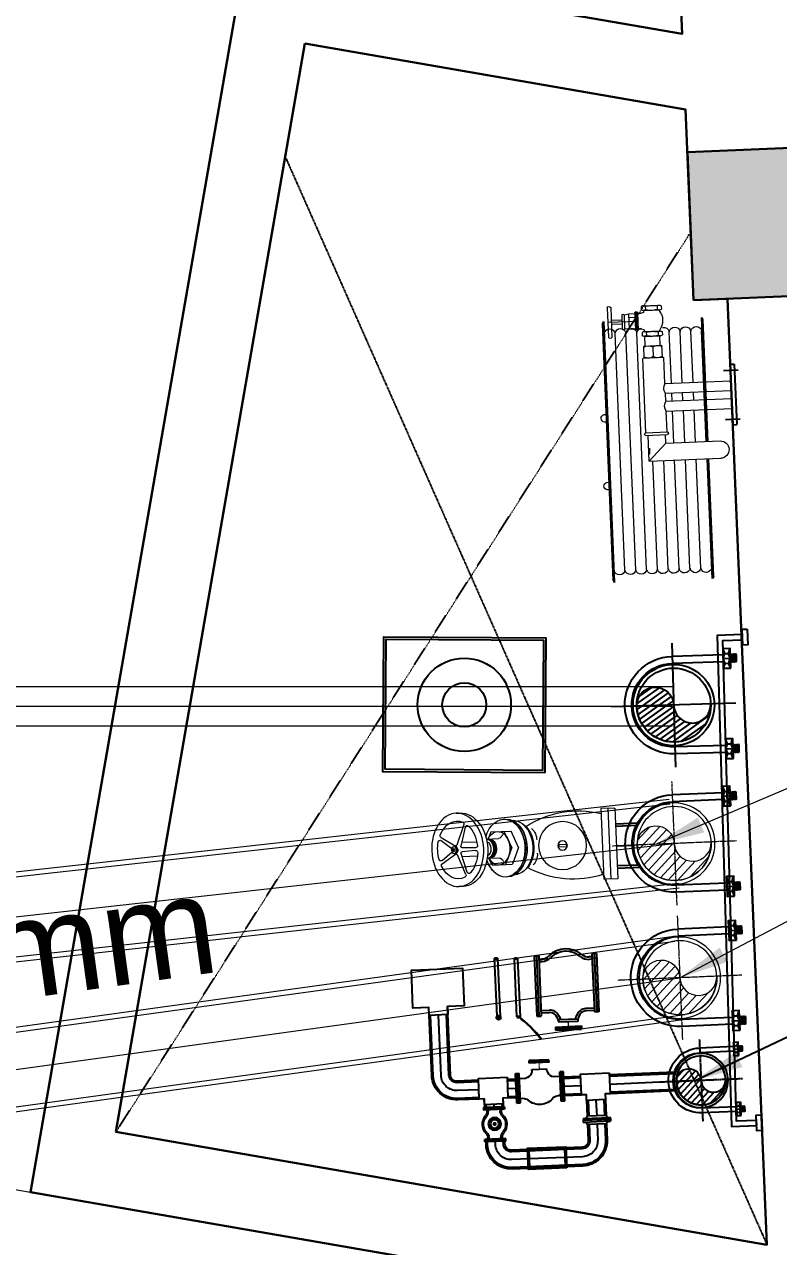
# Model space of a CAD drawing. Header units: inches. Extents: x 257070 to 799932, y -17980 to 269260.
# Drawn here: x 306531 to 308059, y 143553 to 146032 of the extents above; entities that cross this region are included whole.
import ezdxf

# ---------------------------------------------------------------- set-up
doc = ezdxf.new("R2010")
doc.units = ezdxf.units.IN
doc.header["$MEASUREMENT"] = 0
doc.linetypes.add('CENTER', pattern=[2, 1.25, -0.25, 0.25, -0.25])
doc.linetypes.add('DASHED2', pattern=[0.375, 0.25, -0.125])
for name, color, linetype, lineweight in [('0-AES-F-FIRE BOX', 1, 'Continuous', 15), ('0-AES-F-SPRINKLER PIPE', 10, 'Continuous', 15), ('0_AES_HOSE REEL DRUM', 240, 'Continuous', 5), ('E--CONCRETE-4', 4, 'Continuous', 40), ('E--CONCRETE-SHADE', 253, 'Continuous', 20), ('F--BRICKWALL-3', 252, 'Continuous', 30), ('Q--KERBS-0', 1, 'Continuous', 20)]:
    doc.layers.add(name, color=color, linetype=linetype, lineweight=lineweight)
doc.layers.add('0-AES-F-HYDRANT PIPE', color=7, linetype='Continuous', lineweight=15, true_color=0xf57247)
for name, color, linetype in [('0-AES-F-RETURN  PIPE', 3, 'Continuous'), ('0-AES-F-SPRINKLER', 10, 'Continuous'), ('0-AES-P-PIPE SUPPORT', 7, 'Continuous'), ('0-aes-water curtan pipe', 200, 'Continuous'), ('DSP_HATCH', 252, 'Continuous'), ('FIRE', 10, 'Continuous')]:
    doc.layers.add(name, color=color, linetype=linetype)
doc.styles.get("Standard").update_dxf_attribs({"font": 'arial.ttf'})
doc.dimstyles.new('AES-PLUMBING', dxfattribs={"dimtxt": 100, "dimasz": 100, "dimexe": 0, "dimexo": 0, "dimgap": 0.01, "dimtad": 1, "dimdec": 0, "dimdsep": 46, "dimtxsty": 'Standard', "dimcen": 10, "dimclrd": 7, "dimclre": 7, "dimclrt": 7, "dimadec": 0, "dimazin": 0, "dimtfac": 1, "dimtdec": 0, "dimtmove": 0, "dimatfit": 3, "dimfxl": 1, "dimlwd": -1, "dimlwe": -1, "dimarcsym": 1})

# ---------------------------------------------------------------- blocks, each defined once
blk = doc.blocks.new('A$C626256CC')
at = {"layer": '0-AES-F-SPRINKLER PIPE', "lineweight": -3}
for points in [[(-150.9, -271.4), (-152.8, -282.6, -0.322125)], [(-147.9, -271.9), (-150.9, -271.4), (-152.8, -282.6), (-149.9, -283.1)], [(60.7, -312.7, -0.05453), (62, -313.9, -0.072254), (160.7, -250.2), (160, -248.2, 0.075072)], [(63, -308.3), (57.6, -307.4), (55.6, -318.6), (61, -319.5)], [(61, -319.5, 0.322125), (63, -308.3)], [(-166.3, -343.5), (-168.3, -354.7, -0.322125)], [(-163.4, -344), (-166.3, -343.5), (-168.3, -354.7), (-165.3, -355.2)], [(50.3, -378.4, 1), (47.5, -394.5, 1)], [(42.9, -391.2, 0.322158), (44.8, -380)]]:
    blk.add_hatch(color=7, dxfattribs=at).paths.add_polyline_path(points)
at = {"layer": '0-AES-F-SPRINKLER PIPE', "color": 7, "linetype": 'Continuous', "lineweight": -3}
for p, q in [((-106.4, 18.4), (-109.3, 1.7)), ((-109.3, 1.7), (103.5, -35.1)), ((-107.8, 10), (104.9, -26.7)), ((-106.4, 18.4), (106.4, -18.4)), ((-105.4, 1), (103.5, -35.1)), ((-103.9, 9.4), (104.9, -26.7)), ((-102.5, 17.7), (106.4, -18.4)), ((-98.2, -0.2), (-100.1, -11.5)), ((-89.5, -1.7), (-91.4, -13)), ((89.6, -32.7), (84.2, -63.4)), ((98.3, -34.2), (93, -64.9)), ((106.4, -18.4), (103.5, -35.1)), ((106.4, -18.4), (103.5, -35.1)), ((116.4, -100.7), (104.1, -172)), ((125.1, -102.2), (112.8, -173.5)), ((118.7, -101.1), (125.1, -102.2)), ((127.6, -188.2), (143.9, -93.3)), ((133.4, -189.2), (149.8, -94.3)), ((139.2, -190.2), (155.6, -95.4)), ((143.9, -93.3), (155.6, -95.4)), ((143.9, -93.3), (155.6, -95.4)), ((106.4, -172.4), (112.8, -173.5)), ((-146.6, -209.3), (-143.7, -192.6)), ((-146.6, -209.3), (-143.7, -192.6)), ((-146.6, -209.3), (73.7, -247.4)), ((-146.6, -209.3), (73.7, -247.4)), ((-145.1, -201), (75.2, -239)), ((-143.7, -192.6), (76.6, -230.7)), ((-131.8, -194.7), (-129.8, -183.4)), ((-123.1, -196.2), (-121.1, -184.9)), ((56, -227.1), (61.3, -196.3)), ((64.7, -228.6), (70, -197.9)), ((127.6, -188.2), (139.2, -190.2)), ((73.7, -247.4), (76.6, -230.7))]:
    blk.add_line(p, q, dxfattribs=at)
at = {"layer": '0-AES-F-SPRINKLER PIPE', "color": 7, "lineweight": -3}
for p, q in [((-150.9, -271.4, 0), (-152.8, -282.6, 0)), ((63, -308.3, 0), (61, -319.5, 0)), ((-166.3, -343.5, 0), (-168.3, -354.7, 0)), ((44.8, -380, 0), (42.9, -391.2, 0)), ((44.8, -380, 0), (42.9, -391.2, 0))]:
    blk.add_line(p, q, dxfattribs=at)
at = {"layer": '0-AES-F-SPRINKLER PIPE', "color": 7, "linetype": 'Continuous', "lineweight": -3, "const_width": 4.91}
blk.add_lwpolyline([(118.9, -137.8), (135.7, -140.8)], dxfattribs=at)
at = {"layer": '0-AES-F-SPRINKLER PIPE', "color": 7, "lineweight": -3}
for points in [[(-150.9, -271.4), (-147.9, -271.9), (-149.9, -283.1), (-152.8, -282.6)], [(61, -319.5), (-152.8, -282.6), (-150.9, -271.4)], [(-150.9, -271.4), (63, -308.3), (61, -319.5)], [(-166.3, -343.5), (44.8, -380), (42.9, -391.2), (-168.3, -354.7)]]:
    blk.add_lwpolyline(points, dxfattribs=at)
blk.add_lwpolyline([(-163.4, -344), (-165.3, -355.2), (-168.3, -354.7), (-166.3, -343.5)], close=True, dxfattribs=at)
blk.add_circle((48.9, -386.4, 0), 8.15, dxfattribs=at)
at = {"layer": '0-AES-F-SPRINKLER PIPE', "color": 7, "linetype": 'Continuous', "lineweight": -3}
for centre, radius, start, end in [((-58.7, -107.2), 90.8, 128.0799, 212.3243), ((-58.7, -107.2), 81.9, 128.0799, 212.3243), ((-138.9, -4.8), 39.3, 308.0799, 350.2021), ((-138.9, -4.8), 48.2, 308.0799, 350.2021), ((122.1, -69.3), 38.4, 171.5084, 240.1647), ((122.1, -69.3), 29.5, 171.5084, 240.1647), ((122.1, -81.7), 28.5, 222.0803, 255.4387), ((122.1, -81.7), 19.7, 222.0803, 260.2021), ((-168.6, -176.7), 39.3, 350.2021, 32.3243), ((-168.6, -176.7), 48.2, 350.2021, 32.3243), ((99, -203.5), 38.4, 100.2394, 168.8958), ((99, -203.5), 29.5, 100.2394, 168.8958), ((103, -191.8), 28.5, 84.9655, 118.3239), ((103, -191.8), 19.7, 80.2021, 118.3239)]:
    blk.add_arc(centre, radius, start, end, dxfattribs=at)
at = {"layer": '0-AES-F-SPRINKLER PIPE', "color": 7, "lineweight": -3}
for centre, radius, start, end in [((-144, -278.3, 0), 9.73, 134.4922, 205.912), ((324.2, -609.2, 0), 396.6, 114.4479, 131.782), ((330.6, -621.7, 0), 408.5, 114.5756, 131.1063), ((54.2, -312.6, 0), 9.73, 314.4922, 25.912), ((-159.5, -350.4, 0), 9.73, 134.4922, 205.912), ((36, -384.2, 0), 9.73, 314.4922, 25.912)]:
    blk.add_arc(centre, radius, start, end, dxfattribs=at)
blk = doc.blocks.new('A$C49735D4B')
at = {"color": 7, "lineweight": -3}
for p, q in [((-0.0277, 0.0034), (0.0277, 0.0034)), ((-0.0277, 0.0034), (-0.0277, -0.0036)), ((-0.0277, 0), (0.0277, 0)), ((-0.019, 0.0083), (0.019, 0.0083)), ((0.0277, 0.0034), (0.0277, -0.0036)), ((-0.0277, -0.0036), (0.0277, -0.0036)), ((-0.019, -0.0085), (0.019, -0.0085))]:
    blk.add_line(p, q, dxfattribs=at)
for centre, radius, start, end in [((-0.0262, 0.0112), 0.00772, 258.8585, 338.2681), ((0.0262, 0.0113), 0.00784, 202.4171, 280.8627), ((-0.0262, -0.011), 0.00757, 19.4193, 101.6623), ((0.0262, -0.0111, 0), 0.0077, 78.7889, 159.9049)]:
    blk.add_arc(centre, radius, start, end, dxfattribs=at)
blk = doc.blocks.new('A$C1F3236FD')
at = {"color": 1, "linetype": 'ByBlock'}
for p, q in [((274, 4142, 1186077), (274, 420, 1186077)), ((444, 4144, 1186077), (444, 423, 1186077)), ((614, 4147, 1186077), (614, 425, 1186077)), ((784, 4149, 1186077), (784, 2450, 1186077)), ((954, 4151, 1186077), (954, 2450, 1186077)), ((1124, 4154, 1186077), (1124, 2450, 1186077)), ((1294, 4156, 1186077), (1294, 2450, 1186077)), ((1464, 4159, 1186077), (1464, 2450, 1186077)), ((1634, 4161, 1186077), (1634, 2450, 1186077)), ((1642, 4166, 1186077), (1642, 2450, 1186077)), ((727, 2450, 1186077), (1848, 2450, 1186077)), ((727, 2450, 1186077), (727, 2044, 1186077)), ((998, 2179, 1186077), (727, 2450, 1186077)), ((998, 2179, 1186077), (1848, 2179, 1186077)), ((998, 2179, 1186077), (998, 2044, 1186077)), ((1124, 2179, 1186077), (1124, 1678, 1186077)), ((1294, 2179, 1186077), (1294, 1678, 1186077)), ((1464, 2179, 1186077), (1464, 1678, 1186077)), ((691, 2044, 1186077), (1023, 2044, 1186077)), ((691, 2003, 1186077), (691, 833, 1186077)), ((691, 2003, 1186077), (1023, 2003, 1186077)), ((1023, 2003, 1186077), (1023, 1678, 1186077)), ((1023, 1678, 1186077), (2057, 1678, 1186077)), ((1023, 1522, 1186077), (2057, 1522, 1186077)), ((1023, 1522, 1186077), (1023, 1396, 1186077)), ((1023, 1396, 1186077), (2057, 1396, 1186077)), ((1124, 1522, 1186077), (1124, 1396, 1186077)), ((1294, 1522, 1186077), (1294, 1396, 1186077)), ((1464, 1522, 1186077), (1464, 1396, 1186077)), ((1023, 1241, 1186077), (2057, 1241, 1186077)), ((1023, 1241, 1186077), (1023, 833, 1186077)), ((1124, 1241, 1186077), (1124, 432, 1186077)), ((1294, 1241, 1186077), (1294, 435, 1186077)), ((1464, 1241, 1186077), (1464, 437, 1186077)), ((1023, 833, 1186077), (691, 833, 1186077)), ((714, 833, 1186077), (714, 640, 1186077)), ((857, 660, 1186077), (857, 813, 1186077)), ((1000, 833, 1186077), (1000, 640, 1186077)), ((714, 640, 1186077), (1000, 640, 1186077)), ((739, 640, 1186077), (739, 489, 1186077)), ((975, 640, 1186077), (975, 489, 1186077)), ((169, 16, 1186077), (169, 484, 1186077)), ((223, 16, 1186077), (223, 484, 1186077)), ((597, 110, 1186077), (597, 391, 1186077)), ((617, 110, 1186077), (617, 391, 1186077)), ((637, 110, 1186077), (637, 391, 1186077)), ((699, 425, 1186077), (699, 479, 1186077)), ((729, 489, 1186077), (985, 489, 1186077)), ((733, 415, 1186077), (987, 415, 1186077)), ((764, 415, 1186077), (764, 489, 1186077)), ((950, 415, 1186077), (950, 489, 1186077)), ((1015, 425, 1186077), (1015, 479, 1186077)), ((637, 250, 1186077), (171, 250, 1186077)), ((390, 281, 1186077), (223, 281, 1186077)), ((390, 219, 1186077), (223, 219, 1186077)), ((390, 138, 1186077), (390, 363, 1186077)), ((503, 369, 1186077), (427, 357, 1186077)), ((427, 138, 1186077), (427, 363, 1186077)), ((427, 144, 1186077), (427, 357, 1186077)), ((597, 369, 1186077), (503, 369, 1186077)), ((503, 369, 1186077), (503, 131, 1186077)), ((503, 131, 1186077), (427, 144, 1186077)), ((597, 187, 1186077), (503, 187, 1186077)), ((597, 131, 1186077), (503, 131, 1186077)), ((699, 19, 1186077), (699, 73, 1186077)), ((729, 83, 1186077), (985, 83, 1186077)), ((733, 9, 1186077), (987, 9, 1186077)), ((764, 9, 1186077), (764, 83, 1186077)), ((950, 9, 1186077), (950, 83, 1186077)), ((1015, 19, 1186077), (1015, 73, 1186077))]:
    blk.add_line(p, q, dxfattribs=at)
at = {"color": 1, "linetype": 'ByBlock', "elevation": 1186077}
for points in [[(741, 415), (731, 386), (685, 374), (637, 376)], [(741, 85), (731, 114), (685, 126), (637, 124)]]:
    blk.add_lwpolyline(points, dxfattribs=at)
at = {"color": 1, "linetype": 'ByBlock'}
for points in [[(764, 479), (754, 483), (746, 487), (740, 489), (734, 489), (727, 489), (720, 487), (711, 483), (699, 479)], [(764, 425), (754, 421), (746, 418), (740, 416), (734, 415), (727, 416), (720, 418), (711, 421), (699, 425)], [(764, 479), (795, 483), (820, 487), (840, 489), (858, 489), (876, 489), (895, 487), (920, 483), (950, 479)], [(764, 425), (795, 421), (820, 418), (840, 416), (858, 415), (876, 416), (895, 418), (920, 421), (950, 425)], [(950, 479), (960, 483), (968, 487), (975, 489), (981, 489), (987, 489), (994, 487), (1003, 483), (1015, 479)], [(950, 425), (960, 421), (968, 418), (975, 416), (981, 415), (987, 416), (994, 418), (1003, 421), (1015, 425)], [(969, 415), (990, 381), (1005, 352), (1016, 327), (1024, 306), (1029, 287), (1031, 270), (1032, 254), (1032, 238), (1031, 223), (1030, 206), (1028, 189), (1023, 171), (1015, 151), (1004, 130), (988, 106), (968, 80)], [(764, 73), (754, 77), (746, 80), (740, 82), (734, 83), (727, 82), (720, 80), (711, 77), (699, 73)], [(764, 19), (754, 14), (746, 11), (740, 9), (734, 9), (727, 9), (720, 11), (711, 14), (699, 19)], [(764, 73), (795, 77), (820, 80), (840, 82), (858, 83), (876, 82), (895, 80), (920, 77), (950, 73)], [(764, 19), (795, 14), (820, 11), (840, 9), (858, 9), (876, 9), (895, 11), (920, 14), (950, 19)], [(950, 73), (960, 77), (968, 80), (975, 82), (981, 83), (987, 82), (994, 80), (1003, 77), (1015, 73)], [(950, 19), (960, 14), (968, 11), (975, 9), (981, 9), (987, 9), (994, 11), (1003, 14), (1015, 19)]]:
    blk.add_lwpolyline(points, dxfattribs=at)
for centre, radius, start, end in [((869, 4135, 1186077), 86.9, 11.195, 167.1741), ((1039, 4137, 1186077), 86.9, 11.195, 167.1741), ((1209, 4139, 1186077), 86.9, 11.195, 167.1741), ((1379, 4142, 1186077), 86.9, 11.195, 167.1741), ((1549, 4144, 1186077), 86.9, 11.195, 167.1741), ((189, 4125, 1186077), 86.9, 11.195, 167.1741), ((359, 4127, 1186077), 86.9, 11.195, 167.1741), ((529, 4130, 1186077), 86.9, 11.195, 167.1741), ((699, 4132, 1186077), 86.9, 11.195, 167.1741), ((60, 2813, 1186077), 60.2, 60.8161, 299.1839), ((1848, 2315, 1186077), 136, 270, 90), ((691, 2023, 1186077), 20.5, 90, 270), ((1023, 2023, 1186077), 20.5, 270, 90), ((60, 1749, 1186077), 60.2, 60.8161, 299.1839), ((1151, 1600, 1186077), 149, 148.6174, 211.3826), ((1151, 1319, 1186077), 149, 148.6174, 211.3826), ((785, 690, 1186077), 143, 59.5464, 119.6317), ((930, 690, 1186077), 143, 60.3683, 120.4536), ((785, 783, 1186077), 143, 240.3683, 300.4536), ((930, 783, 1186077), 143, 239.5464, 299.6317), ((189, 437, 1186077), 86.9, 192.8259, 348.805), ((196, 471, 1186077), 30, 26.6415, 153.3585), ((359, 439, 1186077), 86.9, 192.8259, 348.805), ((529, 442, 1186077), 86.9, 192.8259, 348.805), ((699, 444, 1186077), 86.9, 192.8259, 264.8765), ((1039, 449, 1186077), 86.9, 259.6321, 348.805), ((1209, 452, 1186077), 86.9, 192.8259, 348.805), ((1379, 454, 1186077), 86.9, 192.8259, 348.805), ((1549, 456, 1186077), 86.9, 192.8259, 348.805), ((409, 345, 1186077), 25.8, 43.7157, 136.2843), ((196, 30, 1186077), 30, 206.6415, 333.3585), ((409, 155, 1186077), 25.8, 223.7157, 316.2843), ((607, 110, 1186077), 9.95, 180, 0), ((627, 110, 1186077), 9.95, 180, 0)]:
    blk.add_arc(centre, radius, start, end, dxfattribs=at)
at = {"layer": 'FIRE', "color": 1, "linetype": 'ByBlock'}
for p, q in [((89, 4297, 1186077), (104, 4331, 1186077)), ((89, 4297, 1186077), (89, 265, 1186077)), ((104, 4331, 1186077), (104, 230, 1186077)), ((1657, 4297, 1186077), (1642, 4331, 1186077)), ((1642, 4331, 1186077), (1642, 2450, 1186077)), ((1657, 4297, 1186077), (1657, 2450, 1186077)), ((731, 2243, 1186077), (731, 2338, 1186077)), ((1634, 2179, 1186077), (1634, 439, 1186077)), ((1642, 2179, 1186077), (1642, 444, 1186077)), ((1642, 2179, 1186077), (1642, 230, 1186077)), ((1657, 2179, 1186077), (1657, 265, 1186077)), ((2057, 1934, 1186077), (2122, 1934, 1186077)), ((2057, 984, 1186077), (2057, 1934, 1186077)), ((2122, 984, 1186077), (2122, 1934, 1186077)), ((1949, 1844, 1186077), (2178, 1844, 1186077)), ((1949, 1075, 1186077), (2178, 1075, 1186077)), ((2057, 984, 1186077), (2122, 984, 1186077)), ((89, 265, 1186077), (104, 230, 1186077)), ((1657, 265, 1186077), (1642, 230, 1186077))]:
    blk.add_line(p, q, dxfattribs=at)
blk = doc.blocks.new('A$C554B747C')
at = {"layer": '0-AES-F-FIRE BOX'}
for p, q in [((71.6, 108.8), (-71.9, 108.8)), ((-71.9, 108.8), (-71.9, 80.5)), ((71.6, 108.8), (71.6, 80.5)), ((71.6, 94.6), (-71.9, 94.6)), ((71.6, 80.5), (-71.9, 80.5)), ((2.5, 7.7), (-2.5, 7.7)), ((-2.5, -7.7), (-2.5, 7.7)), ((2.5, -7.7), (2.5, 7.7)), ((2.5, -7.7), (-2.5, -7.7)), ((0, -89.4), (-33.7, -103.1)), ((0, -89.4), (33.7, -103.1)), ((0, -103.1), (-33.7, -116.9)), ((-33.7, -144.4), (-33.7, -103.1)), ((0, -103.1), (33.7, -116.9)), ((33.7, -144.4), (33.7, -103.1)), ((58.4, -116.9), (58.4, -113.2)), ((-33.7, -144.4), (-19.5, -150.2)), ((-19.5, -153.8), (-19.5, -129.3)), ((19.5, -153.8), (19.5, -129.3)), ((33.7, -144.4), (19.5, -150.2)), ((-14.4, -173.4), (-14.4, -204.1)), ((14.4, -173.4), (14.4, -204.1)), ((-45.8, -195.5), (-7.4, -206)), ((-2.8, -176.5), (-4.1, -203.6)), ((2.8, -176.5), (4.1, -203.6)), ((45.8, -195.5), (7.4, -206)), ((-74.5, -204.6), (-74.5, -212.7)), ((-50.8, -198.3), (-9.9, -213.8)), ((-26.9, -245.4), (-8.7, -217.7)), ((0, -211.8), (-6.7, -214.6)), ((0, -214.6), (-6.7, -217.3)), ((-6.7, -222.8), (-6.7, -214.6)), ((0, -225.6), (-6.7, -222.8)), ((0, -211.8), (6.7, -214.6)), ((0, -214.6), (6.7, -217.3)), ((0, -225.6), (6.7, -222.8)), ((6.7, -222.8), (6.7, -214.6)), ((26.9, -245.4), (8.7, -217.7)), ((50.8, -198.3), (9.9, -213.8)), ((74.5, -212.7), (74.5, -204.6)), ((-20.2, -245.1), (-3.4, -224.2)), ((20.2, -245.1), (3.4, -224.2))]:
    blk.add_line(p, q, dxfattribs=at)
for radius in [48.7, 9.69]:
    blk.add_circle((0, 0), radius, dxfattribs=at)
for centre, radius, start, end in [((127.5, 27), 196.6, 164.2108, 210.5213), ((-127.5, 27), 196.6, 329.4787, 15.7892), ((-14.5, -83), 31.2, 88.0313, 135.9908), ((14.5, -83), 31.2, 44.0092, 91.9687), ((-30.5, -131.5), 11.2, 11.0684, 72.6602), ((30.5, -131.5), 11.2, 107.3398, 168.9316), ((-6.7, -176.3), 3.89, 357.2205, 94.7862), ((6.7, -176.3), 3.89, 85.2138, 182.7795), ((-52.2, -201.9), 3.89, 69.2205, 155.1588), ((-44.8, -191.8), 3.89, 133.8645, 254.7795), ((44.8, -191.8), 3.89, 285.2205, 46.1355), ((52.2, -201.9), 3.89, 24.8412, 110.7795), ((-10.9, -216.3), 2.6, 326.7795, 69.2205), ((-6.7, -203.5), 2.6, 254.7795, 357.2205), ((6.7, -203.5), 2.6, 182.7795, 285.2205), ((10.9, -216.3), 2.6, 110.7795, 213.2205), ((-30.1, -243.3), 3.89, 245.9255, 326.7795), ((-17.1, -247.6), 3.89, 141.2205, 257.3777), ((17.1, -247.6), 3.89, 282.6223, 38.7795), ((30.1, -243.3), 3.89, 213.2205, 294.0745)]:
    blk.add_arc(centre, radius, start, end, dxfattribs=at)
at = {"layer": '0-AES-F-FIRE BOX', "extrusion": (0, 0, -1)}
for centre, major_axis, ratio, start_param, end_param in [((0, -116.9), (58.4, 0), 0.707107, 1.987436, 5.918785), ((0, -113.2), (-58.4, 0), 0.707107, 0, 2.786111), ((0, -130.7), (33.7, 0), 0.721611, 2.186239, 6.007537)]:
    blk.add_ellipse(centre, major_axis=major_axis, ratio=ratio, start_param=start_param, end_param=end_param, dxfattribs=at)
at = {"layer": '0-AES-F-FIRE BOX'}
for centre, major_axis, ratio, start_param, end_param in [((0, -99.5), (55.2, 0), 0.707107, -0.004902, 3.146495), ((0, -113.2), (58.4, 0), 0.707107, 0, 2.786111), ((0, -116.9), (-58.4, 0), 0.707107, 1.987436, 5.918785), ((0, -94.9), (-52.3, 0), 0.701646, 3.553827, 5.87095), ((0, -130.7), (-33.7, 0), 0.721611, 2.186239, 6.007537), ((0, -116.9), (58.4, 0), 0.707107, 3.784133, 4.295749), ((0, -130.7), (33.7, 0), 0.721611, 3.417241, 4.096946), ((0, -148), (-19.5, 0), 0.707107, 3.141593, 6.283185), ((0, -150.4), (-19.5, 0), 0.707107, 3.141593, 6.283185), ((0, -152), (-19.5, 0), 0.707107, 3.141593, 6.283185), ((0, -154.1), (-19.5, 0), 0.707107, 3.16624, 6.258538), ((0, -154.3), (-14.4, 0), 0.619861, 3.293146, 6.131632), ((0, -204.6), (-74.5, 0), 0.707107, 3.141593, 6.283185), ((0, -212.7), (-58.6, 0), 0.693384, -1.450623, -0.624962), ((0, -212.7), (58.6, 0), 0.693384, 0.624962, 1.450623), ((0, -212.7), (-58.6, 0), 0.693384, -0.310604, 0.998397), ((0, -212.7), (58.6, 0), 0.693384, -0.998397, 0.310604), ((0, -212.7), (58.6, 0), 0.693384, 4.400005, 5.024773)]:
    blk.add_ellipse(centre, major_axis=major_axis, ratio=ratio, start_param=start_param, end_param=end_param, dxfattribs=at)
for centre, major_axis, ratio in [((0, -212.7), (74.5, 0), 0.707107), ((0, -220.1), (6.74, 0), 0.721611), ((0, -220.4), (-2.9, 0), 0.586664)]:
    blk.add_ellipse(centre, major_axis=major_axis, ratio=ratio, dxfattribs=at)
blk = doc.blocks.new('A$C34060CE2')
at = {"lineweight": -3}
blk.add_hatch(color=7, dxfattribs=at).paths.add_polyline_path([(0, -0.0042, -1), (0, 0.0042, -1)])
at = {"color": 7, "linetype": 'Continuous', "lineweight": -3}
for p, q in [((-0.0213, 0.034), (0.0212, 0.0341)), ((-0.0213, 0.034), (-0.0213, 0.0289)), ((-0.0213, 0.034), (-0.0213, 0.0289)), ((-0.0213, 0.0315), (0.0212, 0.0315)), ((-0.0213, 0.0289), (0.0212, 0.0289)), ((-0.0146, 0.0289), (-0.0146, 0.0255)), ((-0.0123, 0.0289), (-0.0123, 0.0255)), ((-0.0123, 0.0289), (-0.0123, 0.0255)), ((0.0123, 0.0289), (0.0123, 0.0255)), ((0.0146, 0.0289), (0.0146, 0.0255)), ((0.0146, 0.0289), (0.0146, 0.0255)), ((0.0212, 0.0341), (0.0212, 0.0289)), ((-0.0212, -0.0305), (0.0213, -0.0305)), ((-0.0212, -0.0356), (-0.0212, -0.0305)), ((-0.0212, -0.0331), (0.0213, -0.0331)), ((-0.0212, -0.0331), (0.0213, -0.0331)), ((-0.0212, -0.0356), (0.0213, -0.0356)), ((-0.0146, -0.0305), (-0.0146, -0.0271)), ((-0.0122, -0.0305), (-0.0123, -0.0271)), ((0.0123, -0.0305), (0.0123, -0.0271)), ((0.0146, -0.0305), (0.0146, -0.0271)), ((0.0213, -0.0356), (0.0213, -0.0305))]:
    blk.add_line(p, q, dxfattribs=at)
at = {"color": 7, "lineweight": -3}
for radius in [0.013, 0.011, 0.00858]:
    blk.add_circle((0, 0), radius, dxfattribs=at)
at = {"color": 7, "linetype": 'Continuous', "lineweight": -3}
for centre, radius, start, end in [((-0.0265, 0.0255), 0.0118, 317.9075, 0.0297), ((-0.0265, 0.0255), 0.0142, 317.9075, 0.0297), ((0.0264, 0.0255), 0.0142, 180.0297, 222.1519), ((0.0264, 0.0255), 0.0118, 180.0297, 222.1519), ((0.0026, -0.0008), 0.0273, 137.9075, 222.1519), ((0.0026, -0.0008), 0.025, 137.9075, 222.1519), ((-0.0026, -0.0008), 0.025, 317.9075, 42.1519), ((-0.0026, -0.0008), 0.0273, 317.9075, 42.1519), ((-0.0264, -0.0271), 0.0118, 0.0297, 42.1519), ((-0.0264, -0.0271), 0.0142, 0.0297, 42.1519), ((0.0265, -0.0271), 0.0142, 137.9075, 180.0297), ((0.0265, -0.0271), 0.0118, 137.9075, 180.0297)]:
    blk.add_arc(centre, radius, start, end, dxfattribs=at)
blk = doc.blocks.new('A$C254949A7')
at = {"color": 7, "linetype": 'Continuous', "lineweight": -3}
for p, q in [((-0.0213, 0.0548), (0.0191, 0.0547)), ((-0.0213, 0.0498), (-0.0213, 0.0548)), ((-0.0213, 0.0523), (0.0191, 0.0523)), ((-0.0213, 0.0498), (0.0191, 0.0498)), ((0.0191, 0.0498), (0.0191, 0.0547)), ((-0.0497, -0.0303), (-0.0496, 0.0292)), ((-0.0496, 0.0292), (-0.0425, 0.0292)), ((-0.0496, 0.0292), (-0.0425, 0.0292)), ((-0.0461, -0.0303), (-0.0461, 0.0292)), ((-0.0425, -0.0303), (-0.0425, 0.0292)), ((-0.0425, -0.0303), (-0.0425, 0.0292)), ((0.0141, 0.0365), (-0.0163, 0.0365)), ((-0.0163, 0.0338), (-0.0163, 0.0365)), ((0.0141, 0.0338), (0.0141, 0.0365)), ((0.0403, -0.0303), (0.0403, 0.0297)), ((0.0474, 0.0297), (0.0403, 0.0297)), ((0.0403, -0.0303), (0.0403, 0.0297)), ((0.0474, 0.0297), (0.0403, 0.0297)), ((0.0438, -0.0303), (0.0438, 0.0297)), ((0.0474, -0.0303), (0.0474, 0.0297)), ((-0.0425, 0.0197), (-0.0294, 0.0197)), ((0.0403, 0.0196), (0.0272, 0.0196)), ((-0.0425, -0.0186), (-0.0377, -0.0186)), ((0.0403, -0.0211), (0.0355, -0.0211)), ((-0.0497, -0.0303), (-0.0425, -0.0303)), ((0.0474, -0.0303), (0.0403, -0.0303))]:
    blk.add_line(p, q, dxfattribs=at)
at = {"color": 7, "linetype": 'Continuous', "lineweight": -3, "const_width": 0.00206}
blk.add_lwpolyline([(-0.0011, 0.0365), (-0.0011, 0.0498)], dxfattribs=at)
at = {"color": 7, "linetype": 'Continuous', "lineweight": -3}
for centre, radius, start, end in [((-0.0307, 0.0329), 0.0133, 275.3958, 341.6166), ((-0.0246, 0.0338), 0.00825, 321.8485, 359.9703), ((0.0223, 0.0338), 0.00825, 179.9703, 218.0921), ((0.0284, 0.0329), 0.0133, 198.324, 264.5448), ((-0.0378, -0.0351), 0.0165, 47.8481, 89.9703), ((0, 0), 0.0352, 220.6421, 313.9336), ((0.0355, -0.0376), 0.0165, 89.9703, 132.0925)]:
    blk.add_arc(centre, radius, start, end, dxfattribs=at)
blk = doc.blocks.new('PIPE SUPPORT')
at = {"layer": '0-AES-P-PIPE SUPPORT'}
for points in [[(-166.5, 129.3), (-167, 128.3), (-166.5, 127.3), (-167, 126.4), (-166.5, 125.4), (-167, 124.4), (-166.5, 123.4), (-167, 122.5), (-166.5, 121.5)], [(-166.5, 129.3), (-157.3, 129.3)], [(-157.3, 129.3), (-156.8, 128.3), (-157.3, 127.3), (-156.8, 126.4), (-157.3, 125.4), (-156.8, 124.4), (-157.3, 123.4), (-156.8, 122.5), (-157.3, 121.5)], [(-47.3, 129.3), (-47.9, 128.3), (-47.3, 127.3), (-47.9, 126.4), (-47.3, 125.4), (-47.9, 124.4), (-47.3, 123.4), (-47.9, 122.5), (-47.3, 121.5)], [(-47.3, 129.3), (-38.2, 129.3)], [(-47.3, 129.3), (-38.2, 129.3)], [(-38.2, 129.3), (-37.7, 128.3), (-38.2, 127.3), (-37.7, 126.4), (-38.2, 125.4), (-37.7, 124.4), (-38.2, 123.4), (-37.7, 122.5), (-38.2, 121.5)], [(-174.6, 121.1), (-168.2, 118.8), (-161.8, 121.1), (-155.4, 118.8), (-148.9, 121.1)], [(-174.6, 121.1), (-148.9, 121.1)], [(-174.6, 111.9), (-174.6, 121.1)], [(-174.6, 111.9), (-168.2, 114.2), (-161.8, 111.9), (-155.4, 114.2), (-148.9, 111.9)], [(-168.2, 114.2), (-168.2, 118.8)], [(-167, 128.3), (-156.8, 128.3)], [(-167, 126.4), (-156.8, 126.4)], [(-167, 124.4), (-156.8, 124.4)], [(-167, 122.5), (-156.8, 122.5)], [(-166.5, 121.5), (-166.6, 121.3)], [(-166.5, 127.3), (-157.3, 127.3)], [(-166.5, 125.4), (-157.3, 125.4)], [(-166.5, 123.4), (-157.3, 123.4)], [(-166.5, 121.5), (-157.3, 121.5)], [(-161.8, 111.9), (-161.8, 121.1)], [(-157.3, 121.5), (-157.2, 121.3)], [(-155.4, 114.2), (-155.4, 118.8)], [(-55.7, 121.1), (-49.3, 118.8), (-42.9, 121.1), (-36.5, 118.8), (-30, 121.1)], [(-55.7, 111.9), (-49.3, 114.2), (-42.9, 111.9), (-36.5, 114.2), (-30, 111.9)], [(-49.3, 114.2), (-49.3, 118.8)], [(-47.9, 128.3), (-37.7, 128.3)], [(-47.9, 126.4), (-37.7, 126.4)], [(-47.9, 124.4), (-37.7, 124.4)], [(-47.9, 122.5), (-37.7, 122.5)], [(-47.3, 121.5), (-47.5, 121.3)], [(-47.3, 127.3), (-38.2, 127.3)], [(-47.3, 125.4), (-38.2, 125.4)], [(-47.3, 123.4), (-38.2, 123.4)], [(-47.3, 121.5), (-38.2, 121.5)], [(-42.9, 111.9), (-42.9, 121.1)], [(-38.2, 121.5), (-38.1, 121.3)], [(-36.5, 114.2), (-36.5, 118.8)], [(-166.5, 111.7), (-166.5, 44.7)], [(-157.3, 111.7), (-157.3, 44.7)], [(-47.3, 111.7), (-47.3, 44.7)], [(-38.2, 111.7), (-38.2, 44.7)]]:
    blk.add_lwpolyline(points, dxfattribs=at)
for points in [[(-174.8, 121.3), (-148.8, 121.3), (-148.8, 111.7), (-174.8, 111.7)], [(-174.6, 121.1), (-148.9, 121.1), (-148.9, 111.9), (-174.6, 111.9)], [(-55.9, 121.3), (-29.9, 121.3), (-29.9, 111.7), (-55.9, 111.7)], [(-55.7, 121.1), (-30, 121.1), (-30, 111.9), (-55.7, 111.9)]]:
    blk.add_lwpolyline(points, close=True, dxfattribs=at)
for radius, start, end in [(64.2, 180.0022, 269.9978), (55, 180.0022, 269.9978), (55, 270.0022, 359.9978), (64.2, 270.0022, 359.9978)]:
    blk.add_arc((-102.3, 44.7), radius, start, end, dxfattribs=at)
blk = doc.blocks.new('SOIL STACK DIA 100 mm')
h = blk.add_hatch()
h.set_pattern_fill('ANSI31', color=256, scale=3)
h.set_pattern_definition([(45, (-27850.841, 26658.129), (-6.735192, 6.735192), [])])
edge = h.paths.add_edge_path()
edge.add_arc((0, 0), 50, 270, 450)
edge.add_arc((0, 25), 25, 90, 270)
edge.add_arc((0, -25), 25, -90, 90, ccw=False)
at = {"linetype": 'CENTER', "ltscale": 2}
for points in [[(0, -84), (0, 84)], [(-84, 0), (84, 0)]]:
    blk.add_lwpolyline(points, dxfattribs=at)
blk.add_lwpolyline([(0, -50, 1), (0, 50, 1), (0, 0, -1), (0, -50, -1)], format="xyb")
for radius in [55, 50]:
    blk.add_circle((0, 0), radius)
at = {"layer": '0-AES-P-PIPE SUPPORT', "ltscale": 150, "xscale": 1.0267966073826, "yscale": 1.0267966073826, "zscale": 1.0267966073826, "rotation": 179.9992056182128}
blk.add_blockref('PIPE SUPPORT', (-105.1, 46.1), dxfattribs=at)
blk = doc.blocks.new('deloge valve')
at = {"layer": '0-aes-water curtan pipe', "color": 0}
for points in [[(41985.5, 302448.1), (41985.5, 302119.4), (41711.6, 302119.4), (41711.6, 302448.1)], [(41980.5, 302443.1), (41980.5, 302124.4), (41716.6, 302124.4), (41716.6, 302443.1)]]:
    blk.add_lwpolyline(points, close=True, dxfattribs=at)
for radius in [94.6, 44.6]:
    blk.add_circle((41848.6, 302283.7), radius, dxfattribs=at)
blk = doc.blocks.new('*U772')
at = {"layer": '0-AES-F-SPRINKLER PIPE', "color": 200, "lineweight": 30, "const_width": 2.67}
for points in [[(-1770300, 102570.6), (-1770300, 101603)], [(-1770220, 102570.6), (-1770220, 101603)]]:
    blk.add_lwpolyline(points, dxfattribs=at)
at = {"layer": '0-AES-F-SPRINKLER PIPE', "color": 252, "lineweight": 30, "const_width": 2.67}
blk.add_lwpolyline([(-1770260, 102570.6), (-1770260, 101603)], dxfattribs=at)
blk = doc.blocks.new('*U770')
at = {"layer": '0-AES-F-SPRINKLER PIPE', "color": 200, "lineweight": 30, "const_width": 2.67}
for points in [[(-1770300, 107247.1), (-1770300, 101045.1)], [(-1770220, 107247.1), (-1770220, 101045.1)]]:
    blk.add_lwpolyline(points, dxfattribs=at)
at = {"layer": '0-AES-F-SPRINKLER PIPE', "color": 252, "lineweight": 30, "const_width": 2.67}
blk.add_lwpolyline([(-1770260, 107247.1), (-1770260, 101045.1)], dxfattribs=at)
blk = doc.blocks.new('*U773')
at = {"layer": '0-AES-F-SPRINKLER PIPE', "color": 200, "lineweight": 30, "const_width": 2.67}
for points in [[(-1770300, 101730.5), (-1770300, 101473.6)], [(-1770220, 101730.5), (-1770220, 101473.6)]]:
    blk.add_lwpolyline(points, dxfattribs=at)
at = {"layer": '0-AES-F-SPRINKLER PIPE', "color": 252, "lineweight": 30, "const_width": 2.67}
blk.add_lwpolyline([(-1770260, 101730.5), (-1770260, 101473.6)], dxfattribs=at)
blk = doc.blocks.new('A$C29124790')
at = {"layer": '0-aes-water curtan pipe'}
h = blk.add_hatch(dxfattribs=at)
h.set_pattern_fill('ANSI31', color=256, scale=3)
h.set_pattern_definition([(45, (-329892.133, -142677.929), (-6.7351921, 6.7351921), [])])
edge = h.paths.add_edge_path()
edge.add_arc((-73.6, -14.3), 75, -169.003, 10.997, ccw=False)
edge.add_arc((-110.4, -21.5), 37.5, 10.997, 190.997, ccw=False)
edge.add_arc((-36.8, -7.2), 37.5, 190.997, 370.997)
for points in [[(-97.7, 109.4), (-49.6, -138)], [(50.1, 9.7), (-197.3, -38.3)]]:
    blk.add_lwpolyline(points, dxfattribs=at)
blk.add_lwpolyline([(0, 0, -1), (-147.2, -28.6, -1), (-73.6, -14.3, 1), (0, 0, 1)], format="xyb", dxfattribs=at)
for radius in [82.5, 75]:
    blk.add_circle((-73.6, -14.3), radius, dxfattribs=at)
at = {"layer": '0-AES-P-PIPE SUPPORT', "ltscale": 150, "xscale": -1.5401949110739, "yscale": 1.5401949110739, "zscale": 1.5401949110739, "rotation": 280.9977885643588}
blk.add_blockref('PIPE SUPPORT', (-171.6, 127.2), dxfattribs=at)

msp = doc.modelspace()

# ---------------------------------------------------------------- hatches: boundary and pattern name
at = {"layer": '0-AES-F-RETURN  PIPE', "lineweight": -3}
h = msp.add_hatch(color=7, dxfattribs=at)
h.paths.add_polyline_path([(307628.4, 143755.6), (307550.5, 143752.4), (307552.3, 143709.3), (307630.2, 143712.5)])
h.paths.add_polyline_path([(307625.4, 143752.3), (307553.8, 143749.4), (307555.3, 143712.5), (307626.9, 143715.5)], flags=16)
at = {"layer": 'E--CONCRETE-SHADE', "ltscale": 2}
h = msp.add_hatch(color=8, dxfattribs=at)
h.paths.add_polyline_path([(311837.1, 164085.9), (311779.1, 164380.3), (309002.5, 163833.1), (308519.1, 166285.9), (308154.9, 168134.2), (311141.5, 167615.7), (311079.4, 167931), (307776.2, 168504.4), (309004.6, 162271), (305568.6, 161593.8), (305626.2, 161299.4), (309062.6, 161976.6), (309764.5, 158414.7), (306064.4, 159056.9), (306126, 158741.7), (313129.8, 157526.1), (313067.7, 157841.3), (310081.1, 158359.7), (309601.9, 160791.6), (312378.5, 161338.8), (312320.5, 161633.1), (309543.9, 161085.9), (309060.5, 163538.8)])
h.paths.add_polyline_path([(314422.1, 147771), (314409.3, 148077.6), (307729.7, 149232.4), (307742.6, 148925.7), (311266.6, 148316.5), (311366.9, 145918.6), (307874.4, 145772.6), (307886.9, 145472.8), (311379.4, 145618.8), (311676.6, 138502.2), (314832.1, 137956.8), (314819.3, 138263.4), (311966.2, 138756.6), (311858.5, 141334.9), (314686.1, 141453.1), (314673.5, 141752.8), (311846, 141634.7), (311741.7, 144132.5), (314569.2, 144250.6), (314556.7, 144550.4), (311729.1, 144432.2), (311569, 148264.2)])
h.paths.add_polyline_path([(362097.9, 159089.1), (358648.9, 159687.8), (358449.9, 159417.8), (361568.5, 158877.3), (358714.7, 155013.4), (356438.3, 156694.7), (356260.1, 156453.3), (358536.5, 154772), (357051.2, 152761.1), (354775.1, 154442.2), (354596.8, 154200.9), (356873, 152519.7), (355387.8, 150508.8), (352268.8, 151049.3), (352069.5, 150779.4), (359370.9, 149513.9), (359570.3, 149783.9), (355718.4, 150451.5), (358273.7, 153911.2), (361085, 151834.8), (361263.3, 152076.1), (358451.9, 154152.5)])
h.paths.add_polyline_path([(353526.5, 140987.9), (353661.1, 141269.2), (346873.8, 142445.2), (346739.3, 142164.1), (349636.4, 141662), (347882.7, 137997.6), (345330, 139219.2), (345200.5, 138948.6), (347753.2, 137727), (346674, 135471.9), (344121.3, 136693.5), (343991.8, 136422.9), (346544.5, 135201.3), (345465.3, 132946.2), (342568.2, 133448.3), (342433.7, 133167.1), (345637.9, 132611.8), (348778, 139173.3), (351935.1, 137662.4), (352064.6, 137933.1), (348907.5, 139443.9), (349943.5, 141608.8)])

# ---------------------------------------------------------------- linework, layer by layer
at = {"layer": '0-AES-F-HYDRANT PIPE', "lineweight": -3}
for p, q in [((307728.6, 144410.7, 0), (307776.7, 144412.7, 0)), ((307728.8, 144405.7, 0), (307773.9, 144407.6, 0)), ((307730.4, 144365.7, 0), (307765.3, 144367.2, 0)), ((307730.4, 144365.7, 0), (307765.3, 144367.2, 0)), ((307732.1, 144325.7, 0), (307777.3, 144327.6, 0)), ((307732.3, 144320.7, 0), (307780.5, 144322.8, 0))]:
    msp.add_line(p, q, dxfattribs=at)
at = {"layer": '0-AES-F-HYDRANT PIPE', "ltscale": 1000, "elevation": 0}
for points in [[(298359.2, 200564.5), (306946.9, 191473.6), (303886.6, 186449), (303225.4, 184330.2), (302602.4, 181700.5), (300908.8, 169810.6), (300217, 165335), (302995.8, 143910.5), (307838.7, 144450.8)], [(298363.9, 200574.1), (306959.5, 191475), (303895.8, 186444.8), (303235, 184327.5), (302612.2, 181698.6), (300918.7, 169809.2), (300227.1, 165334.9), (303004.5, 143921.5), (307837.6, 144460.8)], [(298315.8, 200493), (306846, 191463), (303812.5, 186482.5), (303147.5, 184351.5), (302523, 181715.5), (300829, 169822.5), (300135.5, 165336), (302926, 143821.5), (307847.7, 144370.6)], [(298272.3, 200421.5), (306745.1, 191452.4), (303738.4, 186516), (303069.6, 184372.8), (302443.6, 181730.5), (300749.2, 169834.4), (300054, 165337), (302856.2, 143732.5), (307856.6, 144290.4)], [(298267.6, 200411.9), (306732.5, 191451), (303729.2, 186520.2), (303060, 184375.5), (302433.8, 181732.4), (300739.3, 169835.8), (300043.9, 165337.1), (302847.5, 143721.5), (307857.7, 144280.4)]]:
    msp.add_lwpolyline(points, dxfattribs=at)
at = {"layer": '0-AES-F-HYDRANT PIPE', "color": 7, "lineweight": -3, "elevation": 0}
msp.add_lwpolyline([(308014.8, 143798.4), (308014.4, 143809.1), (307974.2, 143807.5), (307945.9, 144782.2), (307986, 144783.9), (307985.6, 144794.6), (307934.7, 144792.5), (307963.9, 143796.3), (308014.8, 143798.4)], dxfattribs=at)
for points in [[(307995.8, 144805.7), (307997.2, 144773.6), (307986.5, 144773.2), (307985.1, 144805.3)], [(308024.6, 143820.3), (308026, 143788.2), (308015.3, 143787.7), (308013.9, 143819.8)]]:
    msp.add_lwpolyline(points, close=True, dxfattribs=at)
at = {"layer": '0-AES-F-RETURN  PIPE', "lineweight": -3, "ltscale": 20}
msp.add_line((307628.7, 143748.4, 0), (307625.6, 143748.3, 0), dxfattribs=at)
at = {"layer": '0-AES-F-RETURN  PIPE', "lineweight": -3, "elevation": 0}
msp.add_lwpolyline([(307389.1, 144023.5), (307351.1, 144021.9), (307350.4, 144038.1), (307318.1, 144036.8), (307315.1, 144113.8), (307419, 144118.1), (307422.1, 144041.1), (307388.4, 144039.7)], close=True, dxfattribs=at)
for points in [[(307452.6, 143852.4), (307409.3, 143850.5, -0.414214), (307356.3, 143899.4), (307350.4, 144038.1)], [(307452.5, 143855.3), (307409.2, 143853.5, -0.414214), (307359.3, 143899.5), (307354.1, 144022.1)], [(307451.8, 143871.3), (307408.6, 143869.5, -0.414214), (307375.2, 143900.2), (307370.1, 144022.7)], [(307451.1, 143887.3), (307407.9, 143885.5, -0.414214), (307391.2, 143900.8), (307386.1, 144023.4)], [(307451, 143890.3), (307407.8, 143888.5, -0.414214), (307394.2, 143901), (307388.4, 144039.7)], [(307710.3, 143802.1), (307711.6, 143769.5, -0.414214), (307662.8, 143716.4), (307519.6, 143710.4, -0.414214), (307466.5, 143759.3), (307466.3, 143765.5)], [(307707.2, 143801.9), (307708.6, 143769.4, -0.414214), (307662.7, 143719.4), (307519.5, 143713.4, -0.414214), (307469.5, 143759.4), (307469.3, 143765.7)], [(307691.3, 143801.3), (307692.6, 143768.7, -0.414214), (307662, 143735.4), (307518.8, 143729.4, -0.414214), (307485.5, 143760.1), (307485.3, 143766.3)], [(307675.3, 143800.6), (307676.6, 143768, -0.414214), (307661.3, 143751.4), (307518.2, 143745.4, -0.414214), (307501.5, 143760.7), (307501.2, 143767)], [(307672.3, 143800.5), (307673.6, 143767.9, -0.414214), (307661.2, 143754.4), (307518, 143748.4, -0.414214), (307504.5, 143760.8), (307504.2, 143767.1)]]:
    msp.add_lwpolyline(points, format="xyb", dxfattribs=at)
at = {"layer": '0-AES-F-RETURN  PIPE', "elevation": 0}
for points in [[(307509, 143896.6), (307510.7, 143854.5), (307500.6, 143854), (307501.1, 143842.5), (307463.1, 143840.9), (307462.6, 143852.5), (307452.6, 143852.1), (307450.8, 143894.1), (307509, 143896.6)], [(307716.1, 143905.2), (307717.8, 143863.1), (307707.7, 143862.7), (307708.2, 143851.1), (307670.2, 143849.5), (307669.7, 143861.1), (307659.7, 143860.7), (307657.9, 143902.8), (307716.1, 143905.2)]]:
    msp.add_lwpolyline(points, dxfattribs=at)
at = {"layer": '0-AES-F-RETURN  PIPE', "lineweight": -3, "elevation": 0}
for points in [[(307623.7, 143897.3), (307658.1, 143898.7)], [(307623.8, 143894.3), (307658.2, 143895.7)], [(307849.7, 143906.7), (307716.2, 143901.1)], [(307848.9, 143903.7), (307716.4, 143898.1)], [(307509.1, 143892.5), (307526.7, 143893.2)], [(307509.2, 143889.5), (307526.9, 143890.2)], [(307509.9, 143873.5), (307527.5, 143874.2)], [(307624.5, 143878.3), (307658.9, 143879.7)], [(307847.2, 143887.6), (307717, 143882.1)], [(307850.2, 143871.7), (307717.7, 143866.1)], [(307462.6, 143852.5), (307463.4, 143835.1)], [(307500.6, 143854), (307501.3, 143836.7)], [(307510.6, 143857.5), (307528.2, 143858.2)], [(307510.7, 143854.5), (307528.3, 143855.2)], [(307625.1, 143862.3), (307659.6, 143863.7)], [(307625.2, 143859.3), (307659.7, 143860.7)], [(307670.2, 143849.5), (307671.6, 143817.3)], [(307673.2, 143849.7), (307674.6, 143817.4)], [(307689.2, 143850.3), (307690.6, 143818.1)], [(307705.2, 143851), (307706.5, 143818.7)], [(307708.2, 143851.1), (307709.6, 143818.9)], [(307851.3, 143868.7), (307717.8, 143863.1)], [(307466.1, 143841), (307466.4, 143835.3)], [(307482.1, 143841.7), (307482.3, 143835.9)], [(307498.1, 143842.3), (307498.3, 143836.6)]]:
    msp.add_lwpolyline(points, dxfattribs=at)
at = {"layer": '0-AES-F-RETURN  PIPE', "color": 7, "lineweight": -3, "elevation": 0}
for points in [[(307630.2, 143712.5), (307552.3, 143709.3), (307550.5, 143752.4), (307628.4, 143755.6)], [(307626.9, 143715.5), (307555.3, 143712.5), (307553.8, 143749.4), (307625.4, 143752.3)]]:
    msp.add_lwpolyline(points, close=True, dxfattribs=at)
at = {"layer": '0-AES-F-SPRINKLER PIPE', "ltscale": 1000, "elevation": 0}
for points in [[(300766.1, 143203.7), (307847.4, 144182.5)], [(300767.5, 143193.8), (307848.8, 144172.6)], [(300778.2, 143119.6), (307859.1, 144098.3)], [(300789, 143045.3), (307869.3, 144024)], [(300790.4, 143035.4), (307870.7, 144014.1)]]:
    msp.add_lwpolyline(points, dxfattribs=at)
at = {"layer": 'DSP_HATCH', "color": 8, "linetype": 'DASHED2', "ltscale": 0.1}
for p, q in [((307060.8, 145760.4, 0), (308035.6, 143556.7, 0)), ((306716.5, 143785.5, 0), (307878.3, 145606.2, 0))]:
    msp.add_line(p, q, dxfattribs=at)
at = {"layer": 'E--CONCRETE-4', "color": 8, "lineweight": 30, "elevation": 0}
msp.add_lwpolyline([(314422.1, 147771), (314409.3, 148077.6), (307729.7, 149232.4), (307742.6, 148925.7), (311266.6, 148316.5), (311366.9, 145918.6), (307874.4, 145772.6), (307886.9, 145472.8), (311379.4, 145618.8), (311676.6, 138502.2), (314832.1, 137956.8), (314819.3, 138263.4), (311966.2, 138756.6), (311858.5, 141334.9), (314686.1, 141453.1), (314673.5, 141752.8), (311846, 141634.7), (311741.7, 144132.5), (314569.2, 144250.6), (314556.7, 144550.4), (311729.1, 144432.2), (311569, 148264.2)], close=True, dxfattribs=at)
at = {"layer": 'F--BRICKWALL-3', "color": 8, "elevation": 0}
msp.add_lwpolyline([(308038.9, 143403.9), (306543.1, 143663.4), (306977.3, 146166.6), (307863.6, 146012.8), (307846.5, 146422)], dxfattribs=at)
msp.add_lwpolyline([(307099.4, 145993.2), (307870.8, 145859.3), (307886.9, 145472.8), (307955.5, 145475.7), (308035.6, 143556.7), (306716.5, 143785.5)], close=True, dxfattribs=at)
at = {"layer": 'Q--KERBS-0', "color": 8, "elevation": 0}
msp.add_lwpolyline([(305860.7, 157211.3), (304475.5, 157451.4), (306377.4, 143692.1), (306543.1, 143663.4), (306977.4, 146166.6), (307863.4, 146012.9), (307729.7, 149232.4), (307728.9, 149305.9), (307806, 149749.2), (309273.1, 158195.4), (306126, 158741.7), (305627.9, 161299.7), (303902.2, 161599.1), (304252.3, 159066.4), (306126, 158741.7), (305860.7, 157211.3)], dxfattribs=at)

# ---------------------------------------------------------------- block references
at = {"layer": '0-AES-F-HYDRANT PIPE', "lineweight": -3, "extrusion": (2.94926e-18, -1.35608e-17, -1), "xscale": 1.5, "yscale": 1.5, "zscale": -1.5, "rotation": 267.6084909859036}
msp.add_blockref('SOIL STACK DIA 100 mm', (-307847.7, 144370.6, 0), dxfattribs=at)
at = {"layer": '0-AES-F-HYDRANT PIPE', "ltscale": 60, "extrusion": (2.94926e-18, -1.35608e-17, -1), "zscale": -1, "rotation": 87.60849098590379}
msp.add_blockref('A$C554B747C', (-307621.5, 144366.5, 0), dxfattribs=at)
at = {"layer": '0-AES-F-RETURN  PIPE', "lineweight": -3, "extrusion": (2.94926e-18, -1.35608e-17, -1), "zscale": -1, "rotation": 267.6084909859036}
msp.add_blockref('SOIL STACK DIA 100 mm', (-307902.1, 143889.9, 0), dxfattribs=at)
at = {"layer": '0-AES-F-RETURN  PIPE', "lineweight": -3, "extrusion": (2.94926e-18, -1.35608e-17, -1), "xscale": 999.9999999999998, "yscale": 999.9999999999998, "zscale": -1000, "rotation": 357.6084909859036}
for name, p in [('A$C254949A7', (-307574.9, 143876.4, 0)), ('A$C34060CE2', (-307483.7, 143801.9, 0)), ('A$C49735D4B', (-307690.9, 143809.8, 0))]:
    msp.add_blockref(name, p, dxfattribs=at)
at = {"layer": '0-AES-F-SPRINKLER', "ltscale": 2, "xscale": 0.5467376092901219, "yscale": 0.5467376092901219, "zscale": 0.5467376092901219, "rotation": 282.2191117686331}
msp.add_blockref('A$C626256CC', (307692.7, 144088.3, 0), dxfattribs=at)
at = {"layer": '0-AES-F-SPRINKLER PIPE', "lineweight": -3, "extrusion": (0, 0, -1), "xscale": 1.5, "yscale": 1.5, "zscale": -1.5, "rotation": 267.6084909859036}
msp.add_blockref('SOIL STACK DIA 100 mm', (-307859.1, 144098.3, 0), dxfattribs=at)
at = {"layer": '0-aes-water curtan pipe', "color": 7, "rotation": 269.5913706536392}
msp.add_blockref('deloge valve', (5444.8, 188655.3, 0), dxfattribs=at)
at = {"layer": '0-aes-water curtan pipe', "color": 51}
for name, p, rotation in [('A$C29124790', (307921.7, 144653.5, 0), 350.6711019939722), ('*U772', (408861, 1914908.8, 0), 90)]:
    msp.add_blockref(name, p, dxfattribs=dict(at, rotation=rotation))
at = {"layer": '0-aes-water curtan pipe', "color": 51, "xscale": -1}
for name, p, rotation in [('*U770', (408888.7, -1625611.2, 0), 89.99999999998728), ('*U773', (206113.1, 1914908.8, 0), 270)]:
    msp.add_blockref(name, p, dxfattribs=dict(at, rotation=rotation))
at = {"layer": '0_AES_HOSE REEL DRUM', "extrusion": (4.85283e-09, -1.69307e-09, -1), "xscale": 0.1292331076671534, "yscale": 0.1292331076671534, "zscale": -0.1292331076671533, "rotation": 177.6084909828753}
msp.add_blockref('A$C1F3236FD', (-307690.2, 145458.5, 153280.4), dxfattribs=at)

# ---------------------------------------------------------------- texts
at = {"layer": '0-AES-F-SPRINKLER PIPE', "color": 7, "linetype": 'Continuous', "lineweight": -3, "ltscale": 0.9, "insert": (306334.5, 144230.6, 0), "char_height": 200, "width": 685.774, "attachment_point": 2, "rotation": 7.8697}
msp.add_mtext('%%C150mm', dxfattribs=at)

# ---------------------------------------------------------------- leaders
at = {"layer": '0-AES-F-HYDRANT PIPE', "color": 7, "lineweight": -3}
msp.add_leader([(307810.2, 144369), (309429.6, 145057.5), (309429.6, 147349.4)], dimstyle='AES-PLUMBING', override={"dimgap": 25, "dimtad": 0}, dxfattribs=at)
at = {"layer": '0-AES-F-RETURN  PIPE', "color": 7, "lineweight": -3}
msp.add_leader([(307888.5, 143889.3, 4223), (309829.2, 144808.6, 4223), (309831.5, 146785.6, 4223)], dimstyle='AES-PLUMBING', override={"dimgap": 25, "dimtad": 0}, dxfattribs=at)
at = {"layer": '0-AES-F-SPRINKLER PIPE', "color": 7, "lineweight": -3}
msp.add_leader([(307859.1, 144098.3, 4223), (309625.6, 145029.3, 4223), (309625.6, 147368.6, 4223)], dimstyle='AES-PLUMBING', override={"dimasz": 100, "dimgap": 25, "dimtad": 0}, dxfattribs=at)

doc.saveas('drawing.dxf')
